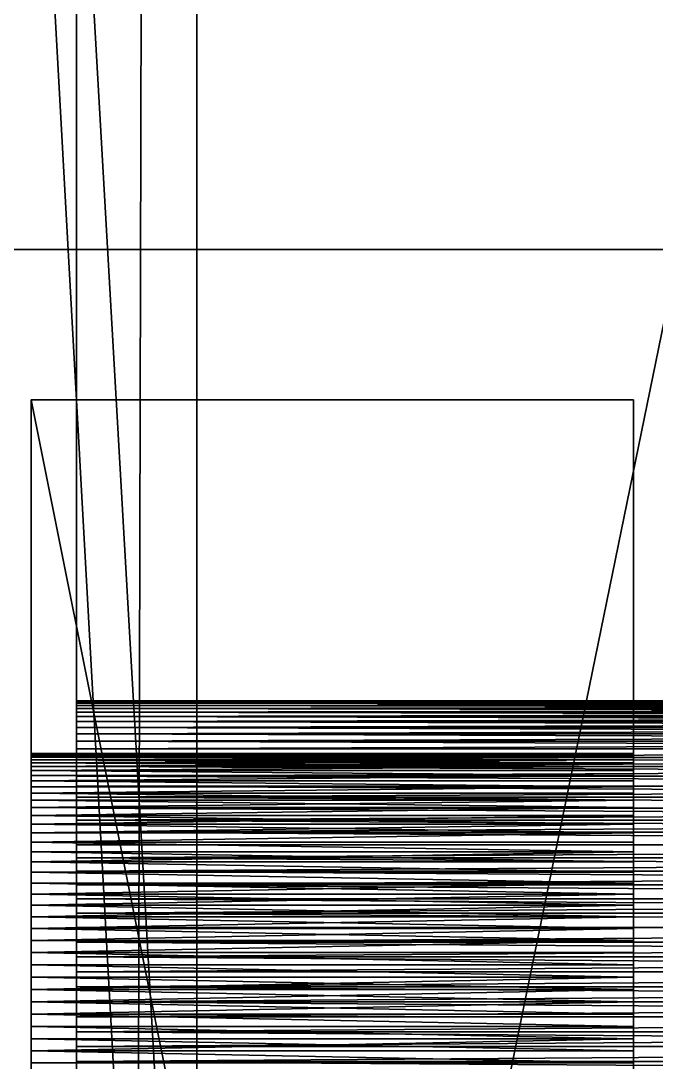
# Model space of a CAD drawing. Header units: millimetres. Extents: x 0 to 520, y -2 to 382.
# Drawn here: x 9.63 to 13.85, y 195.6 to 202.52 of the extents above; entities that cross this region are included whole.
import ezdxf

# ---------------------------------------------------------------- set-up
doc = ezdxf.new("R2010")
doc.units = ezdxf.units.MM

msp = doc.modelspace()

# ---------------------------------------------------------------- linework, layer by layer
at = {"layer": 'BRASS', "color": 52}
for points in [[(0, 380, 98), (10, 10, 98), (10, 370, 98)], [(0, 380, 98), (0, 0, 98), (10, 10, 98)], [(20.5, 20.5, 90), (0, 380, 90), (20.5, 359.5, 90)], [(0, 0, 90), (0, 380, 90), (20.5, 20.5, 90)], [(10, 10, 98), (10, 10, 102.2), (10, 370, 98)], [(10, 370, 98), (10, 10, 102.2), (10, 370, 102.2)], [(10, 370, 102.2), (10, 10, 102.2), (10.8, 369.2, 102.2)], [(10.8, 369.2, 102.2), (10, 10, 102.2), (10.8, 10.8, 102.2)], [(10.8, 10.8, 102.2), (10.8, 10.8, 103), (10.8, 369.2, 102.2)], [(10.8, 369.2, 102.2), (10.8, 10.8, 103), (10.8, 369.2, 103)], [(509.2, 369.2, 103), (10.8, 369.2, 103), (10.8, 10.8, 103)], [(509.2, 369.2, 103), (10.8, 10.8, 103), (509.2, 10.8, 103)], [(9.7, 200, 69), (9.7, 197.1223, 70.7905), (9.7, 197.1812, 70.8479)], [(9.7, 197.1812, 70.8479), (9.7, 197.2371, 70.9082), (9.7, 200, 69)], [(9.7, 200, 69), (9.7, 197.0606, 70.736), (9.7, 197.1223, 70.7905)], [(9.7, 197.2371, 70.9082), (9.7, 197.29, 70.9712), (9.7, 200, 69)], [(9.7, 200, 69), (9.7, 196.9963, 70.6847), (9.7, 197.0606, 70.736)], [(9.7, 197.29, 70.9712), (9.7, 197.3397, 71.0368), (9.7, 200, 69)], [(9.7, 200, 69), (9.7, 196.9295, 70.6367), (9.7, 196.9963, 70.6847)], [(9.7, 197.3397, 71.0368), (9.7, 197.386, 71.1048), (9.7, 200, 69)], [(9.7, 200, 69), (9.7, 196.8604, 70.5921), (9.7, 196.9295, 70.6367)], [(9.7, 197.386, 71.1048), (9.7, 197.4289, 71.175), (9.7, 200, 69)], [(9.7, 200, 69), (9.7, 196.7891, 70.5509), (9.7, 196.8604, 70.5921)], [(9.7, 197.4289, 71.175), (9.7, 197.4683, 71.2473), (9.7, 200, 69)], [(9.7, 200, 69), (9.7, 196.7159, 70.5134), (9.7, 196.7891, 70.5509)], [(9.7, 197.4683, 71.2473), (9.7, 197.504, 71.3214), (9.7, 200, 69)], [(9.7, 200, 69), (9.7, 196.6409, 70.4796), (9.7, 196.7159, 70.5134)], [(9.7, 197.504, 71.3214), (9.7, 197.5359, 71.3972), (9.7, 200, 69)], [(9.7, 200, 69), (9.7, 196.5643, 70.4495), (9.7, 196.6409, 70.4796)], [(9.7, 197.5359, 71.3972), (9.7, 197.5641, 71.4745), (9.7, 200, 69)], [(9.7, 200, 69), (9.7, 196.4863, 70.4233), (9.7, 196.5643, 70.4495)], [(9.7, 197.5641, 71.4745), (9.7, 197.5883, 71.5531), (9.7, 200, 69)], [(9.7, 200, 69), (9.7, 196.4071, 70.401), (9.7, 196.4863, 70.4233)], [(9.7, 197.5883, 71.5531), (9.7, 197.6086, 71.6328), (9.7, 200, 69)], [(9.7, 200, 69), (9.7, 196.3269, 70.3827), (9.7, 196.4071, 70.401)], [(9.7, 197.6086, 71.6328), (9.7, 197.6249, 71.7135), (9.7, 200, 69)], [(9.7, 200, 69), (9.7, 196.2459, 70.3684), (9.7, 196.3269, 70.3827)], [(9.7, 197.6249, 71.7135), (9.7, 197.6372, 71.7948), (9.7, 200, 69)], [(9.7, 200, 69), (9.7, 196.1643, 70.3582), (9.7, 196.2459, 70.3684)], [(9.7, 197.6372, 71.7948), (9.7, 197.6454, 71.8767), (9.7, 200, 69)], [(9.7, 200, 69), (9.7, 196.0822, 70.3521), (9.7, 196.1643, 70.3582)], [(9.7, 197.6454, 71.8767), (9.7, 197.6495, 71.9589), (9.7, 200, 69)], [(9.7, 200, 69), (9.7, 196, 70.35), (9.7, 196.0822, 70.3521)], [(9.7, 197.6495, 71.9589), (9.7, 197.6495, 72.0411), (9.7, 200, 69)], [(9.7, 200, 69), (9.7, 195.9178, 70.3521), (9.7, 196, 70.35)], [(9.7, 197.6495, 72.0411), (9.7, 197.6454, 72.1233), (9.7, 200, 69)], [(9.7, 200, 69), (9.7, 195.8357, 70.3582), (9.7, 195.9178, 70.3521)], [(9.7, 197.6454, 72.1233), (9.7, 197.6372, 72.2052), (9.7, 200, 69)], [(9.7, 200, 69), (9.7, 195.7541, 70.3684), (9.7, 195.8357, 70.3582)], [(9.7, 197.6372, 72.2052), (9.7, 197.6249, 72.2865), (9.7, 200, 69)], [(9.7, 200, 69), (9.7, 195.6731, 70.3827), (9.7, 195.7541, 70.3684)], [(9.7, 197.6249, 72.2865), (9.7, 197.6086, 72.3672), (9.7, 200, 69)], [(9.7, 197.6086, 72.3672), (9.7, 197.5883, 72.4469), (9.7, 200, 69)], [(9.7, 197.5883, 72.4469), (9.7, 197.5641, 72.5255), (9.7, 200, 69)], [(9.7, 197.5641, 72.5255), (9.7, 197.5359, 72.6028), (9.7, 200, 69)], [(9.7, 197.5359, 72.6028), (9.7, 197.504, 72.6786), (9.7, 200, 69)], [(9.7, 195.9178, 73.6479), (9.7, 200, 85), (9.7, 196, 73.65)], [(9.7, 195.8357, 73.6418), (9.7, 200, 85), (9.7, 195.9178, 73.6479)], [(9.7, 197.4683, 72.7527), (9.7, 200, 85), (9.7, 197.504, 72.6786)], [(9.7, 195.7541, 73.6316), (9.7, 200, 85), (9.7, 195.8357, 73.6418)], [(9.7, 197.4289, 72.825), (9.7, 200, 85), (9.7, 197.4683, 72.7527)], [(9.7, 195.6731, 73.6173), (9.7, 200, 85), (9.7, 195.7541, 73.6316)], [(9.7, 197.386, 72.8952), (9.7, 200, 85), (9.7, 197.4289, 72.825)], [(9.7, 195.5929, 73.599), (9.7, 200, 85), (9.7, 195.6731, 73.6173)], [(9.7, 197.3397, 72.9632), (9.7, 200, 85), (9.7, 197.386, 72.8952)], [(9.7, 195.5137, 73.5767), (9.7, 200, 85), (9.7, 195.5929, 73.599)], [(9.7, 197.29, 73.0288), (9.7, 200, 85), (9.7, 197.3397, 72.9632)], [(9.7, 195.4357, 73.5505), (9.7, 200, 85), (9.7, 195.5137, 73.5767)], [(9.7, 197.2371, 73.0918), (9.7, 200, 85), (9.7, 197.29, 73.0288)], [(9.7, 195.3591, 73.5204), (9.7, 200, 85), (9.7, 195.4357, 73.5505)], [(9.7, 197.1812, 73.1521), (9.7, 200, 85), (9.7, 197.2371, 73.0918)], [(9.7, 195.2841, 73.4866), (9.7, 200, 85), (9.7, 195.3591, 73.5204)], [(9.7, 197.1223, 73.2095), (9.7, 200, 85), (9.7, 197.1812, 73.1521)], [(9.7, 195.2109, 73.4491), (9.7, 200, 85), (9.7, 195.2841, 73.4866)], [(9.7, 197.0606, 73.264), (9.7, 200, 85), (9.7, 197.1223, 73.2095)], [(9.7, 195.1396, 73.4079), (9.7, 200, 85), (9.7, 195.2109, 73.4491)], [(9.7, 196.9963, 73.3153), (9.7, 200, 85), (9.7, 197.0606, 73.264)], [(9.7, 196.9295, 73.3633), (9.7, 200, 85), (9.7, 196.9963, 73.3153)], [(9.7, 196.8604, 73.4079), (9.7, 200, 85), (9.7, 196.9295, 73.3633)], [(9.7, 196.7891, 73.4491), (9.7, 200, 85), (9.7, 196.8604, 73.4079)], [(9.7, 196.7159, 73.4866), (9.7, 200, 85), (9.7, 196.7891, 73.4491)], [(9.7, 196.6409, 73.5204), (9.7, 200, 85), (9.7, 196.7159, 73.4866)], [(9.7, 196.5643, 73.5505), (9.7, 200, 85), (9.7, 196.6409, 73.5204)], [(9.7, 196.4863, 73.5767), (9.7, 200, 85), (9.7, 196.5643, 73.5505)], [(9.7, 196.4071, 73.599), (9.7, 200, 85), (9.7, 196.4863, 73.5767)], [(9.7, 196.3269, 73.6173), (9.7, 200, 85), (9.7, 196.4071, 73.599)], [(9.7, 196.2459, 73.6316), (9.7, 200, 85), (9.7, 196.3269, 73.6173)], [(9.7, 196.1643, 73.6418), (9.7, 200, 85), (9.7, 196.2459, 73.6316)], [(9.7, 196.0822, 73.6479), (9.7, 200, 85), (9.7, 196.1643, 73.6418)], [(9.7, 196, 73.65), (9.7, 200, 85), (9.7, 196.0822, 73.6479)], [(9.7, 197.504, 72.6786), (9.7, 200, 85), (9.7, 200, 69)], [(9.7, 200, 69), (9.7, 180, 69), (9.7, 195.6731, 70.3827)], [(9.7, 195.1396, 73.4079), (9.7, 180, 85), (9.7, 200, 85)], [(9.7, 200, 85), (9.7, 180, 85), (13.7, 180, 85)], [(13.7, 200, 85), (9.7, 200, 85), (13.7, 180, 85)], [(9.7, 180, 69), (9.7, 200, 69), (13.7, 180, 69)], [(9.7, 200, 69), (13.7, 200, 69), (13.7, 180, 69)], [(13.7, 200, 85), (13.7, 200, 69), (9.7, 200, 69)], [(13.7, 200, 85), (9.7, 200, 69), (9.7, 200, 85)], [(13.7, 197.1223, 70.7905), (13.7, 200, 69), (13.7, 197.1812, 70.8479)], [(13.7, 197.2371, 70.9082), (13.7, 197.1812, 70.8479), (13.7, 200, 69)], [(13.7, 197.0606, 70.736), (13.7, 200, 69), (13.7, 197.1223, 70.7905)], [(13.7, 197.29, 70.9712), (13.7, 197.2371, 70.9082), (13.7, 200, 69)], [(13.7, 196.9963, 70.6847), (13.7, 200, 69), (13.7, 197.0606, 70.736)], [(13.7, 197.3397, 71.0368), (13.7, 197.29, 70.9712), (13.7, 200, 69)], [(13.7, 196.9295, 70.6367), (13.7, 200, 69), (13.7, 196.9963, 70.6847)], [(13.7, 197.386, 71.1048), (13.7, 197.3397, 71.0368), (13.7, 200, 69)], [(13.7, 196.8604, 70.5921), (13.7, 200, 69), (13.7, 196.9295, 70.6367)], [(13.7, 197.4289, 71.175), (13.7, 197.386, 71.1048), (13.7, 200, 69)], [(13.7, 196.7891, 70.5509), (13.7, 200, 69), (13.7, 196.8604, 70.5921)], [(13.7, 197.4683, 71.2473), (13.7, 197.4289, 71.175), (13.7, 200, 69)], [(13.7, 196.7159, 70.5134), (13.7, 200, 69), (13.7, 196.7891, 70.5509)], [(13.7, 197.504, 71.3214), (13.7, 197.4683, 71.2473), (13.7, 200, 69)], [(13.7, 196.6409, 70.4796), (13.7, 200, 69), (13.7, 196.7159, 70.5134)], [(13.7, 197.5359, 71.3972), (13.7, 197.504, 71.3214), (13.7, 200, 69)], [(13.7, 196.5643, 70.4495), (13.7, 200, 69), (13.7, 196.6409, 70.4796)], [(13.7, 197.5641, 71.4745), (13.7, 197.5359, 71.3972), (13.7, 200, 69)], [(13.7, 196.4863, 70.4233), (13.7, 200, 69), (13.7, 196.5643, 70.4495)], [(13.7, 197.5883, 71.5531), (13.7, 197.5641, 71.4745), (13.7, 200, 69)], [(13.7, 196.4071, 70.401), (13.7, 200, 69), (13.7, 196.4863, 70.4233)], [(13.7, 197.6086, 71.6328), (13.7, 197.5883, 71.5531), (13.7, 200, 69)], [(13.7, 196.3269, 70.3827), (13.7, 200, 69), (13.7, 196.4071, 70.401)], [(13.7, 197.6249, 71.7135), (13.7, 197.6086, 71.6328), (13.7, 200, 69)], [(13.7, 196.2459, 70.3684), (13.7, 200, 69), (13.7, 196.3269, 70.3827)], [(13.7, 197.6372, 71.7948), (13.7, 197.6249, 71.7135), (13.7, 200, 69)], [(13.7, 196.1643, 70.3582), (13.7, 200, 69), (13.7, 196.2459, 70.3684)], [(13.7, 197.6454, 71.8767), (13.7, 197.6372, 71.7948), (13.7, 200, 69)], [(13.7, 196.0822, 70.3521), (13.7, 200, 69), (13.7, 196.1643, 70.3582)], [(13.7, 197.6495, 71.9589), (13.7, 197.6454, 71.8767), (13.7, 200, 69)], [(13.7, 196, 70.35), (13.7, 200, 69), (13.7, 196.0822, 70.3521)], [(13.7, 197.6495, 72.0411), (13.7, 197.6495, 71.9589), (13.7, 200, 69)], [(13.7, 195.9178, 70.3521), (13.7, 200, 69), (13.7, 196, 70.35)], [(13.7, 197.6454, 72.1233), (13.7, 197.6495, 72.0411), (13.7, 200, 69)], [(13.7, 195.8357, 70.3582), (13.7, 200, 69), (13.7, 195.9178, 70.3521)], [(13.7, 197.6372, 72.2052), (13.7, 197.6454, 72.1233), (13.7, 200, 69)], [(13.7, 195.7541, 70.3684), (13.7, 200, 69), (13.7, 195.8357, 70.3582)], [(13.7, 197.6249, 72.2865), (13.7, 197.6372, 72.2052), (13.7, 200, 69)], [(13.7, 195.6731, 70.3827), (13.7, 200, 69), (13.7, 195.7541, 70.3684)], [(13.7, 197.6086, 72.3672), (13.7, 197.6249, 72.2865), (13.7, 200, 69)], [(13.7, 197.5883, 72.4469), (13.7, 197.6086, 72.3672), (13.7, 200, 69)], [(13.7, 197.5641, 72.5255), (13.7, 197.5883, 72.4469), (13.7, 200, 69)], [(13.7, 197.5359, 72.6028), (13.7, 197.5641, 72.5255), (13.7, 200, 69)], [(13.7, 197.504, 72.6786), (13.7, 197.5359, 72.6028), (13.7, 200, 69)], [(13.7, 200, 85), (13.7, 195.9178, 73.6479), (13.7, 196, 73.65)], [(13.7, 200, 85), (13.7, 195.8357, 73.6418), (13.7, 195.9178, 73.6479)], [(13.7, 200, 85), (13.7, 197.4683, 72.7527), (13.7, 197.504, 72.6786)], [(13.7, 200, 85), (13.7, 195.7541, 73.6316), (13.7, 195.8357, 73.6418)], [(13.7, 200, 85), (13.7, 197.4289, 72.825), (13.7, 197.4683, 72.7527)], [(13.7, 200, 85), (13.7, 195.6731, 73.6173), (13.7, 195.7541, 73.6316)], [(13.7, 200, 85), (13.7, 197.386, 72.8952), (13.7, 197.4289, 72.825)], [(13.7, 200, 85), (13.7, 195.5929, 73.599), (13.7, 195.6731, 73.6173)], [(13.7, 200, 85), (13.7, 197.3397, 72.9632), (13.7, 197.386, 72.8952)], [(13.7, 200, 85), (13.7, 195.5137, 73.5767), (13.7, 195.5929, 73.599)], [(13.7, 200, 85), (13.7, 197.29, 73.0288), (13.7, 197.3397, 72.9632)], [(13.7, 200, 85), (13.7, 195.4357, 73.5505), (13.7, 195.5137, 73.5767)], [(13.7, 200, 85), (13.7, 197.2371, 73.0918), (13.7, 197.29, 73.0288)], [(13.7, 200, 85), (13.7, 195.3591, 73.5204), (13.7, 195.4357, 73.5505)], [(13.7, 200, 85), (13.7, 197.1812, 73.1521), (13.7, 197.2371, 73.0918)], [(13.7, 200, 85), (13.7, 195.2841, 73.4866), (13.7, 195.3591, 73.5204)], [(13.7, 200, 85), (13.7, 197.1223, 73.2095), (13.7, 197.1812, 73.1521)], [(13.7, 200, 85), (13.7, 195.2109, 73.4491), (13.7, 195.2841, 73.4866)], [(13.7, 200, 85), (13.7, 197.0606, 73.264), (13.7, 197.1223, 73.2095)], [(13.7, 200, 85), (13.7, 195.1396, 73.4079), (13.7, 195.2109, 73.4491)], [(13.7, 200, 85), (13.7, 196.9963, 73.3153), (13.7, 197.0606, 73.264)], [(13.7, 200, 85), (13.7, 196.9295, 73.3633), (13.7, 196.9963, 73.3153)], [(13.7, 200, 85), (13.7, 196.8604, 73.4079), (13.7, 196.9295, 73.3633)], [(13.7, 200, 85), (13.7, 196.7891, 73.4491), (13.7, 196.8604, 73.4079)], [(13.7, 200, 85), (13.7, 196.7159, 73.4866), (13.7, 196.7891, 73.4491)], [(13.7, 200, 85), (13.7, 196.6409, 73.5204), (13.7, 196.7159, 73.4866)], [(13.7, 200, 85), (13.7, 196.5643, 73.5505), (13.7, 196.6409, 73.5204)], [(13.7, 200, 85), (13.7, 196.4863, 73.5767), (13.7, 196.5643, 73.5505)], [(13.7, 200, 85), (13.7, 196.4071, 73.599), (13.7, 196.4863, 73.5767)], [(13.7, 200, 85), (13.7, 196.3269, 73.6173), (13.7, 196.4071, 73.599)], [(13.7, 200, 85), (13.7, 196.2459, 73.6316), (13.7, 196.3269, 73.6173)], [(13.7, 200, 85), (13.7, 196.1643, 73.6418), (13.7, 196.2459, 73.6316)], [(13.7, 200, 85), (13.7, 196.0822, 73.6479), (13.7, 196.1643, 73.6418)], [(13.7, 200, 85), (13.7, 196, 73.65), (13.7, 196.0822, 73.6479)], [(13.7, 200, 85), (13.7, 197.504, 72.6786), (13.7, 200, 69)], [(13.7, 180, 69), (13.7, 200, 69), (13.7, 195.6731, 70.3827)], [(13.7, 180, 85), (13.7, 195.1396, 73.4079), (13.7, 200, 85)], [(9.7, 197.6454, 71.8767), (13.7, 197.6495, 71.9589), (9.7, 197.6495, 71.9589)], [(9.7, 197.6495, 71.9589), (13.7, 197.6495, 71.9589), (9.7, 197.6495, 72.0411)], [(13.7, 197.6454, 71.8767), (13.7, 197.6495, 71.9589), (9.7, 197.6454, 71.8767)], [(13.7, 197.6495, 71.9589), (13.7, 197.6495, 72.0411), (9.7, 197.6495, 72.0411)], [(9.7, 197.6495, 72.0411), (13.7, 197.6454, 72.1233), (9.7, 197.6454, 72.1233)], [(13.7, 197.6495, 72.0411), (13.7, 197.6454, 72.1233), (9.7, 197.6495, 72.0411)], [(9.7, 197.6372, 71.7948), (13.7, 197.6454, 71.8767), (9.7, 197.6454, 71.8767)], [(13.7, 197.6372, 71.7948), (13.7, 197.6454, 71.8767), (9.7, 197.6372, 71.7948)], [(9.7, 197.6454, 72.1233), (13.7, 197.6454, 72.1233), (9.7, 197.6372, 72.2052)], [(13.7, 197.6454, 72.1233), (13.7, 197.6372, 72.2052), (9.7, 197.6372, 72.2052)], [(9.7, 197.6249, 71.7135), (13.7, 197.6372, 71.7948), (9.7, 197.6372, 71.7948)], [(13.7, 197.6249, 71.7135), (13.7, 197.6372, 71.7948), (9.7, 197.6249, 71.7135)], [(9.7, 197.6372, 72.2052), (13.7, 197.6249, 72.2865), (9.7, 197.6249, 72.2865)], [(13.7, 197.6372, 72.2052), (13.7, 197.6249, 72.2865), (9.7, 197.6372, 72.2052)], [(9.7, 197.6086, 71.6328), (13.7, 197.6086, 71.6328), (9.7, 197.6249, 71.7135)], [(13.7, 197.6086, 71.6328), (13.7, 197.6249, 71.7135), (9.7, 197.6249, 71.7135)], [(9.7, 197.6249, 72.2865), (13.7, 197.6086, 72.3672), (9.7, 197.6086, 72.3672)], [(13.7, 197.6249, 72.2865), (13.7, 197.6086, 72.3672), (9.7, 197.6249, 72.2865)], [(13.7, 197.5883, 71.5531), (13.7, 197.6086, 71.6328), (9.7, 197.5883, 71.5531)], [(9.7, 197.5883, 71.5531), (13.7, 197.6086, 71.6328), (9.7, 197.6086, 71.6328)], [(9.7, 197.6086, 72.3672), (13.7, 197.5883, 72.4469), (9.7, 197.5883, 72.4469)], [(13.7, 197.6086, 72.3672), (13.7, 197.5883, 72.4469), (9.7, 197.6086, 72.3672)], [(13.7, 197.5641, 71.4745), (13.7, 197.5883, 71.5531), (9.7, 197.5641, 71.4745)], [(9.7, 197.5641, 71.4745), (13.7, 197.5883, 71.5531), (9.7, 197.5883, 71.5531)], [(9.7, 197.5883, 72.4469), (13.7, 197.5641, 72.5255), (9.7, 197.5641, 72.5255)], [(13.7, 197.5883, 72.4469), (13.7, 197.5641, 72.5255), (9.7, 197.5883, 72.4469)], [(13.7, 197.5359, 71.3972), (13.7, 197.5641, 71.4745), (9.7, 197.5359, 71.3972)], [(9.7, 197.5359, 71.3972), (13.7, 197.5641, 71.4745), (9.7, 197.5641, 71.4745)], [(9.7, 197.5641, 72.5255), (13.7, 197.5641, 72.5255), (9.7, 197.5359, 72.6028)], [(13.7, 197.5641, 72.5255), (13.7, 197.5359, 72.6028), (9.7, 197.5359, 72.6028)], [(9.7, 197.504, 71.3214), (13.7, 197.504, 71.3214), (9.7, 197.5359, 71.3972)], [(13.7, 197.504, 71.3214), (13.7, 197.5359, 71.3972), (9.7, 197.5359, 71.3972)], [(9.7, 197.5359, 72.6028), (13.7, 197.504, 72.6786), (9.7, 197.504, 72.6786)], [(13.7, 197.5359, 72.6028), (13.7, 197.504, 72.6786), (9.7, 197.5359, 72.6028)], [(9.7, 197.4683, 71.2473), (13.7, 197.504, 71.3214), (9.7, 197.504, 71.3214)], [(13.7, 197.4683, 71.2473), (13.7, 197.504, 71.3214), (9.7, 197.4683, 71.2473)], [(9.7, 197.504, 72.6786), (13.7, 197.504, 72.6786), (9.7, 197.4683, 72.7527)], [(13.7, 197.504, 72.6786), (13.7, 197.4683, 72.7527), (9.7, 197.4683, 72.7527)], [(9.7, 197.4289, 71.175), (13.7, 197.4289, 71.175), (9.7, 197.4683, 71.2473)], [(13.7, 197.4289, 71.175), (13.7, 197.4683, 71.2473), (9.7, 197.4683, 71.2473)], [(9.7, 197.4683, 72.7527), (13.7, 197.4289, 72.825), (9.7, 197.4289, 72.825)], [(13.7, 197.4683, 72.7527), (13.7, 197.4289, 72.825), (9.7, 197.4683, 72.7527)], [(9.7, 197.386, 71.1048), (13.7, 197.4289, 71.175), (9.7, 197.4289, 71.175)], [(13.7, 197.386, 71.1048), (13.7, 197.4289, 71.175), (9.7, 197.386, 71.1048)], [(9.7, 197.4289, 72.825), (13.7, 197.4289, 72.825), (9.7, 197.386, 72.8952)], [(13.7, 197.4289, 72.825), (13.7, 197.386, 72.8952), (9.7, 197.386, 72.8952)], [(9.7, 197.3397, 71.0368), (13.7, 197.3397, 71.0368), (9.7, 197.386, 71.1048)], [(13.7, 197.3397, 71.0368), (13.7, 197.386, 71.1048), (9.7, 197.386, 71.1048)], [(9.7, 197.386, 72.8952), (13.7, 197.3397, 72.9632), (9.7, 197.3397, 72.9632)], [(13.7, 197.386, 72.8952), (13.7, 197.3397, 72.9632), (9.7, 197.386, 72.8952)], [(9.7, 197.29, 70.9712), (13.7, 197.3397, 71.0368), (9.7, 197.3397, 71.0368)], [(13.7, 197.29, 70.9712), (13.7, 197.3397, 71.0368), (9.7, 197.29, 70.9712)], [(9.7, 197.3397, 72.9632), (13.7, 197.29, 73.0288), (9.7, 197.29, 73.0288)], [(13.7, 197.3397, 72.9632), (13.7, 197.29, 73.0288), (9.7, 197.3397, 72.9632)], [(9.7, 197.2371, 70.9082), (13.7, 197.29, 70.9712), (9.7, 197.29, 70.9712)], [(13.7, 197.2371, 70.9082), (13.7, 197.29, 70.9712), (9.7, 197.2371, 70.9082)], [(9.7, 197.29, 73.0288), (13.7, 197.29, 73.0288), (9.7, 197.2371, 73.0918)], [(13.7, 197.29, 73.0288), (13.7, 197.2371, 73.0918), (9.7, 197.2371, 73.0918)], [(9.7, 197.1812, 70.8479), (13.7, 197.2371, 70.9082), (9.7, 197.2371, 70.9082)], [(13.7, 197.1812, 70.8479), (13.7, 197.2371, 70.9082), (9.7, 197.1812, 70.8479)], [(9.7, 197.2371, 73.0918), (13.7, 197.1812, 73.1521), (9.7, 197.1812, 73.1521)], [(13.7, 197.2371, 73.0918), (13.7, 197.1812, 73.1521), (9.7, 197.2371, 73.0918)], [(9.7, 197.1223, 70.7905), (13.7, 197.1812, 70.8479), (9.7, 197.1812, 70.8479)], [(13.7, 197.1223, 70.7905), (13.7, 197.1812, 70.8479), (9.7, 197.1223, 70.7905)], [(9.7, 197.1812, 73.1521), (13.7, 197.1223, 73.2095), (9.7, 197.1223, 73.2095)], [(13.7, 197.1812, 73.1521), (13.7, 197.1223, 73.2095), (9.7, 197.1812, 73.1521)], [(9.7, 197.0606, 70.736), (13.7, 197.1223, 70.7905), (9.7, 197.1223, 70.7905)], [(13.7, 197.0606, 70.736), (13.7, 197.1223, 70.7905), (9.7, 197.0606, 70.736)], [(9.7, 197.1223, 73.2095), (13.7, 197.1223, 73.2095), (9.7, 197.0606, 73.264)], [(13.7, 197.1223, 73.2095), (13.7, 197.0606, 73.264), (9.7, 197.0606, 73.264)], [(9.7, 196.9963, 70.6847), (13.7, 196.9963, 70.6847), (9.7, 197.0606, 70.736)], [(13.7, 196.9963, 70.6847), (13.7, 197.0606, 70.736), (9.7, 197.0606, 70.736)], [(13.7, 197.0606, 73.264), (13.7, 196.9963, 73.3153), (9.7, 197.0606, 73.264)], [(9.7, 197.0606, 73.264), (13.7, 196.9963, 73.3153), (9.7, 196.9963, 73.3153)], [(9.7, 196.9295, 70.6367), (13.7, 196.9963, 70.6847), (9.7, 196.9963, 70.6847)], [(13.7, 196.9295, 70.6367), (13.7, 196.9963, 70.6847), (9.7, 196.9295, 70.6367)], [(13.7, 196.9963, 73.3153), (13.7, 196.9295, 73.3633), (9.7, 196.9963, 73.3153)], [(9.7, 196.9963, 73.3153), (13.7, 196.9295, 73.3633), (9.7, 196.9295, 73.3633)], [(9.7, 196.8604, 70.5921), (13.7, 196.8604, 70.5921), (9.7, 196.9295, 70.6367)], [(13.7, 196.8604, 70.5921), (13.7, 196.9295, 70.6367), (9.7, 196.9295, 70.6367)], [(13.7, 196.9295, 73.3633), (13.7, 196.8604, 73.4079), (9.7, 196.9295, 73.3633)], [(9.7, 196.9295, 73.3633), (13.7, 196.8604, 73.4079), (9.7, 196.8604, 73.4079)], [(9.7, 196.7891, 70.5509), (13.7, 196.7891, 70.5509), (9.7, 196.8604, 70.5921)], [(13.7, 196.7891, 70.5509), (13.7, 196.8604, 70.5921), (9.7, 196.8604, 70.5921)], [(13.7, 196.8604, 73.4079), (13.7, 196.7891, 73.4491), (9.7, 196.8604, 73.4079)], [(9.7, 196.8604, 73.4079), (13.7, 196.7891, 73.4491), (9.7, 196.7891, 73.4491)], [(13.7, 196.7159, 70.5134), (13.7, 196.7891, 70.5509), (9.7, 196.7159, 70.5134)], [(9.7, 196.7159, 70.5134), (13.7, 196.7891, 70.5509), (9.7, 196.7891, 70.5509)], [(13.7, 196.7891, 73.4491), (13.7, 196.7159, 73.4866), (9.7, 196.7891, 73.4491)], [(9.7, 196.7891, 73.4491), (13.7, 196.7159, 73.4866), (9.7, 196.7159, 73.4866)], [(9.7, 196.6409, 70.4796), (13.7, 196.6409, 70.4796), (9.7, 196.7159, 70.5134)], [(13.7, 196.6409, 70.4796), (13.7, 196.7159, 70.5134), (9.7, 196.7159, 70.5134)], [(9.7, 196.7159, 73.4866), (13.7, 196.7159, 73.4866), (9.7, 196.6409, 73.5204)], [(13.7, 196.7159, 73.4866), (13.7, 196.6409, 73.5204), (9.7, 196.6409, 73.5204)], [(13.7, 196.5643, 70.4495), (13.7, 196.6409, 70.4796), (9.7, 196.5643, 70.4495)], [(9.7, 196.5643, 70.4495), (13.7, 196.6409, 70.4796), (9.7, 196.6409, 70.4796)], [(13.7, 196.6409, 73.5204), (13.7, 196.5643, 73.5505), (9.7, 196.6409, 73.5204)], [(9.7, 196.6409, 73.5204), (13.7, 196.5643, 73.5505), (9.7, 196.5643, 73.5505)], [(13.7, 196.4863, 70.4233), (13.7, 196.5643, 70.4495), (9.7, 196.4863, 70.4233)], [(9.7, 196.4863, 70.4233), (13.7, 196.5643, 70.4495), (9.7, 196.5643, 70.4495)], [(13.7, 196.5643, 73.5505), (13.7, 196.4863, 73.5767), (9.7, 196.5643, 73.5505)], [(9.7, 196.5643, 73.5505), (13.7, 196.4863, 73.5767), (9.7, 196.4863, 73.5767)], [(13.7, 196.4071, 70.401), (13.7, 196.4863, 70.4233), (9.7, 196.4071, 70.401)], [(9.7, 196.4071, 70.401), (13.7, 196.4863, 70.4233), (9.7, 196.4863, 70.4233)], [(13.7, 196.4863, 73.5767), (13.7, 196.4071, 73.599), (9.7, 196.4863, 73.5767)], [(9.7, 196.4863, 73.5767), (13.7, 196.4071, 73.599), (9.7, 196.4071, 73.599)], [(13.7, 196.3269, 70.3827), (13.7, 196.4071, 70.401), (9.7, 196.3269, 70.3827)], [(9.7, 196.3269, 70.3827), (13.7, 196.4071, 70.401), (9.7, 196.4071, 70.401)], [(9.7, 196.4071, 73.599), (13.7, 196.4071, 73.599), (9.7, 196.3269, 73.6173)], [(13.7, 196.4071, 73.599), (13.7, 196.3269, 73.6173), (9.7, 196.3269, 73.6173)], [(9.7, 196.2459, 70.3684), (13.7, 196.2459, 70.3684), (9.7, 196.3269, 70.3827)], [(13.7, 196.2459, 70.3684), (13.7, 196.3269, 70.3827), (9.7, 196.3269, 70.3827)], [(13.7, 196.3269, 73.6173), (13.7, 196.2459, 73.6316), (9.7, 196.3269, 73.6173)], [(9.7, 196.3269, 73.6173), (13.7, 196.2459, 73.6316), (9.7, 196.2459, 73.6316)], [(9.7, 196.1643, 70.3582), (13.7, 196.1643, 70.3582), (9.7, 196.2459, 70.3684)], [(13.7, 196.1643, 70.3582), (13.7, 196.2459, 70.3684), (9.7, 196.2459, 70.3684)], [(13.7, 196.2459, 73.6316), (13.7, 196.1643, 73.6418), (9.7, 196.2459, 73.6316)], [(9.7, 196.2459, 73.6316), (13.7, 196.1643, 73.6418), (9.7, 196.1643, 73.6418)], [(13.7, 196.0822, 70.3521), (13.7, 196.1643, 70.3582), (9.7, 196.0822, 70.3521)], [(9.7, 196.0822, 70.3521), (13.7, 196.1643, 70.3582), (9.7, 196.1643, 70.3582)], [(9.7, 196.1643, 73.6418), (13.7, 196.0822, 73.6479), (9.7, 196.0822, 73.6479)], [(13.7, 196.1643, 73.6418), (13.7, 196.0822, 73.6479), (9.7, 196.1643, 73.6418)], [(13.7, 196, 70.35), (13.7, 196.0822, 70.3521), (9.7, 196, 70.35)], [(9.7, 196, 70.35), (13.7, 196.0822, 70.3521), (9.7, 196.0822, 70.3521)], [(9.7, 196.0822, 73.6479), (13.7, 196, 73.65), (9.7, 196, 73.65)], [(13.7, 196.0822, 73.6479), (13.7, 196, 73.65), (9.7, 196.0822, 73.6479)], [(13.7, 196, 73.65), (13.7, 195.9178, 73.6479), (9.7, 196, 73.65)], [(9.7, 196, 73.65), (13.7, 195.9178, 73.6479), (9.7, 195.9178, 73.6479)], [(13.7, 195.9178, 70.3521), (13.7, 196, 70.35), (9.7, 195.9178, 70.3521)], [(9.7, 195.9178, 70.3521), (13.7, 196, 70.35), (9.7, 196, 70.35)], [(9.7, 195.9178, 73.6479), (13.7, 195.8357, 73.6418), (9.7, 195.8357, 73.6418)], [(13.7, 195.9178, 73.6479), (13.7, 195.8357, 73.6418), (9.7, 195.9178, 73.6479)], [(9.7, 195.8357, 70.3582), (13.7, 195.8357, 70.3582), (9.7, 195.9178, 70.3521)], [(13.7, 195.8357, 70.3582), (13.7, 195.9178, 70.3521), (9.7, 195.9178, 70.3521)], [(9.7, 195.8357, 73.6418), (13.7, 195.7541, 73.6316), (9.7, 195.7541, 73.6316)], [(13.7, 195.8357, 73.6418), (13.7, 195.7541, 73.6316), (9.7, 195.8357, 73.6418)], [(9.7, 195.7541, 70.3684), (13.7, 195.7541, 70.3684), (9.7, 195.8357, 70.3582)], [(13.7, 195.7541, 70.3684), (13.7, 195.8357, 70.3582), (9.7, 195.8357, 70.3582)], [(9.7, 195.7541, 73.6316), (13.7, 195.6731, 73.6173), (9.7, 195.6731, 73.6173)], [(13.7, 195.7541, 73.6316), (13.7, 195.6731, 73.6173), (9.7, 195.7541, 73.6316)], [(9.7, 195.6731, 70.3827), (13.7, 195.7541, 70.3684), (9.7, 195.7541, 70.3684)], [(13.7, 195.6731, 70.3827), (13.7, 195.7541, 70.3684), (9.7, 195.6731, 70.3827)], [(9.7, 195.6731, 70.3827), (9.7, 184.3269, 70.3827), (9.7, 195.5929, 70.401)], [(9.7, 195.6731, 70.3827), (9.7, 180, 69), (9.7, 184.3269, 70.3827)], [(9.7, 195.6731, 73.6173), (13.7, 195.5929, 73.599), (9.7, 195.5929, 73.599)], [(13.7, 195.6731, 73.6173), (13.7, 195.5929, 73.599), (9.7, 195.6731, 73.6173)], [(9.7, 195.5929, 70.401), (13.7, 195.5929, 70.401), (9.7, 195.6731, 70.3827)], [(13.7, 195.5929, 70.401), (13.7, 195.6731, 70.3827), (9.7, 195.6731, 70.3827)], [(13.7, 184.3269, 70.3827), (13.7, 195.6731, 70.3827), (13.7, 195.5929, 70.401)], [(13.7, 180, 69), (13.7, 195.6731, 70.3827), (13.7, 184.3269, 70.3827)]]:
    msp.add_3dface(points, dxfattribs=at)
at = {"layer": 'STEEL', "color": 8}
for points in [[(24, 197.9994, 71.9501), (10, 197.9944, 71.8505), (10, 197.9994, 71.9501)], [(24, 197.9994, 71.9501), (24, 197.9944, 71.8505), (10, 197.9944, 71.8505)], [(24, 197.9994, 72.0499), (10, 197.9994, 71.9501), (10, 197.9994, 72.0499)], [(24, 197.9994, 72.0499), (24, 197.9994, 71.9501), (10, 197.9994, 71.9501)], [(24, 197.9944, 72.1495), (10, 197.9994, 72.0499), (10, 197.9944, 72.1495)], [(24, 197.9944, 72.1495), (24, 197.9994, 72.0499), (10, 197.9994, 72.0499)], [(10, 197.9845, 71.7513), (10, 197.9994, 71.9501), (10, 197.9944, 71.8505)], [(10, 197.9994, 72.0499), (10, 197.7797, 72.9124), (10, 197.9944, 72.1495)], [(10, 197.9994, 72.0499), (10, 197.4996, 73.3234), (10, 197.7797, 72.9124)], [(10, 197.9845, 71.7513), (10, 197.4996, 73.3234), (10, 197.9994, 71.9501)], [(10, 197.9994, 71.9501), (10, 197.4996, 73.3234), (10, 197.9994, 72.0499)], [(24, 197.9845, 71.7513), (10, 197.9845, 71.7513), (10, 197.9944, 71.8505)], [(24, 197.9944, 71.8505), (24, 197.9845, 71.7513), (10, 197.9944, 71.8505)], [(24, 197.9845, 72.2487), (10, 197.9944, 72.1495), (10, 197.9845, 72.2487)], [(24, 197.9845, 72.2487), (24, 197.9944, 72.1495), (10, 197.9944, 72.1495)], [(10, 197.9944, 72.1495), (10, 197.7797, 72.9124), (10, 197.9845, 72.2487)], [(24, 197.9845, 71.7513), (10, 197.9696, 71.6527), (10, 197.9845, 71.7513)], [(24, 197.9845, 71.7513), (24, 197.9696, 71.6527), (10, 197.9696, 71.6527)], [(24, 197.9696, 72.3473), (10, 197.9845, 72.2487), (10, 197.9696, 72.3473)], [(24, 197.9696, 72.3473), (24, 197.9845, 72.2487), (10, 197.9845, 72.2487)], [(10, 197.9845, 72.2487), (10, 197.7797, 72.9124), (10, 197.9696, 72.3473)], [(10, 197.9696, 71.6527), (10, 197.4996, 73.3234), (10, 197.9845, 71.7513)], [(24, 197.9696, 71.6527), (24, 197.9499, 71.555), (10, 197.9499, 71.555)], [(24, 197.9696, 71.6527), (10, 197.9499, 71.555), (10, 197.9696, 71.6527)], [(24, 197.9499, 72.445), (10, 197.9696, 72.3473), (10, 197.9499, 72.445)], [(24, 197.9499, 72.445), (24, 197.9696, 72.3473), (10, 197.9696, 72.3473)], [(10, 197.8959, 71.363), (10, 197.9696, 71.6527), (10, 197.9252, 71.4583)], [(10, 197.9252, 71.4583), (10, 197.9696, 71.6527), (10, 197.9499, 71.555)], [(10, 197.9696, 72.3473), (10, 197.7797, 72.9124), (10, 197.9499, 72.445)], [(10, 197.8959, 71.363), (10, 197.4996, 73.3234), (10, 197.9696, 71.6527)], [(24, 197.9499, 71.555), (24, 197.9252, 71.4583), (10, 197.9252, 71.4583)], [(24, 197.9499, 71.555), (10, 197.9252, 71.4583), (10, 197.9499, 71.555)], [(24, 197.9252, 72.5417), (10, 197.9499, 72.445), (10, 197.9252, 72.5417)], [(24, 197.9252, 72.5417), (24, 197.9499, 72.445), (10, 197.9499, 72.445)], [(10, 197.9499, 72.445), (10, 197.8617, 72.7307), (10, 197.9252, 72.5417)], [(10, 197.9499, 72.445), (10, 197.823, 72.8226), (10, 197.8617, 72.7307)], [(10, 197.9499, 72.445), (10, 197.7797, 72.9124), (10, 197.823, 72.8226)], [(24, 197.9252, 71.4583), (24, 197.8959, 71.363), (10, 197.8959, 71.363)], [(24, 197.9252, 71.4583), (10, 197.8959, 71.363), (10, 197.9252, 71.4583)], [(24, 197.8959, 72.637), (10, 197.9252, 72.5417), (10, 197.8959, 72.637)], [(24, 197.8959, 72.637), (24, 197.9252, 72.5417), (10, 197.9252, 72.5417)], [(10, 197.9252, 72.5417), (10, 197.8617, 72.7307), (10, 197.8959, 72.637)], [(24, 197.8959, 71.363), (24, 197.8617, 71.2693), (10, 197.8617, 71.2693)], [(24, 197.8959, 71.363), (10, 197.8617, 71.2693), (10, 197.8959, 71.363)], [(24, 197.8617, 72.7307), (10, 197.8959, 72.637), (10, 197.8617, 72.7307)], [(24, 197.8617, 72.7307), (24, 197.8959, 72.637), (10, 197.8959, 72.637)], [(10, 197.8617, 71.2693), (10, 197.4996, 73.3234), (10, 197.8959, 71.363)], [(24, 197.823, 71.1774), (10, 197.823, 71.1774), (10, 197.8617, 71.2693)], [(24, 197.8617, 71.2693), (24, 197.823, 71.1774), (10, 197.8617, 71.2693)], [(24, 197.8617, 72.7307), (10, 197.8617, 72.7307), (10, 197.823, 72.8226)], [(24, 197.823, 72.8226), (24, 197.8617, 72.7307), (10, 197.823, 72.8226)], [(10, 197.823, 71.1774), (10, 197.4996, 73.3234), (10, 197.8617, 71.2693)], [(24, 197.823, 71.1774), (10, 197.7797, 71.0876), (10, 197.823, 71.1774)], [(24, 197.823, 71.1774), (24, 197.7797, 71.0876), (10, 197.7797, 71.0876)], [(24, 197.7797, 72.9124), (10, 197.823, 72.8226), (10, 197.7797, 72.9124)], [(24, 197.7797, 72.9124), (24, 197.823, 72.8226), (10, 197.823, 72.8226)], [(10, 197.7797, 71.0876), (10, 197.4996, 73.3234), (10, 197.823, 71.1774)], [(24, 197.7797, 71.0876), (10, 197.7321, 71), (10, 197.7797, 71.0876)], [(24, 197.7797, 71.0876), (24, 197.7321, 71), (10, 197.7321, 71)], [(24, 197.7321, 73), (10, 197.7797, 72.9124), (10, 197.7321, 73)], [(24, 197.7321, 73), (24, 197.7797, 72.9124), (10, 197.7797, 72.9124)], [(10, 197.7797, 72.9124), (10, 197.6801, 73.0851), (10, 197.7321, 73)], [(10, 197.7797, 72.9124), (10, 197.5637, 73.247), (10, 197.6801, 73.0851)], [(10, 197.7797, 72.9124), (10, 197.4996, 73.3234), (10, 197.5637, 73.247)], [(10, 197.7321, 71), (10, 197.4996, 73.3234), (10, 197.7797, 71.0876)], [(24, 197.7321, 71), (10, 197.6801, 70.9149), (10, 197.7321, 71)], [(24, 197.7321, 71), (24, 197.6801, 70.9149), (10, 197.6801, 70.9149)], [(24, 197.6801, 73.0851), (10, 197.7321, 73), (10, 197.6801, 73.0851)], [(24, 197.6801, 73.0851), (24, 197.7321, 73), (10, 197.7321, 73)], [(10, 197.7321, 71), (10, 197.0429, 73.7066), (10, 197.4996, 73.3234)], [(10, 197.6801, 70.9149), (10, 197.0429, 73.7066), (10, 197.7321, 71)], [(24, 197.6801, 70.9149), (10, 197.6239, 70.8325), (10, 197.6801, 70.9149)], [(24, 197.6801, 70.9149), (24, 197.6239, 70.8325), (10, 197.6239, 70.8325)], [(24, 197.6801, 73.0851), (10, 197.6801, 73.0851), (10, 197.6239, 73.1675)], [(24, 197.6239, 73.1675), (24, 197.6801, 73.0851), (10, 197.6239, 73.1675)], [(10, 197.6801, 73.0851), (10, 197.5637, 73.247), (10, 197.6239, 73.1675)], [(10, 197.6239, 70.8325), (10, 197.0429, 73.7066), (10, 197.6801, 70.9149)], [(24, 197.6239, 70.8325), (10, 197.5637, 70.753), (10, 197.6239, 70.8325)], [(24, 197.6239, 70.8325), (24, 197.5637, 70.753), (10, 197.5637, 70.753)], [(24, 197.5637, 73.247), (10, 197.6239, 73.1675), (10, 197.5637, 73.247)], [(24, 197.5637, 73.247), (24, 197.6239, 73.1675), (10, 197.6239, 73.1675)], [(10, 197.5637, 70.753), (10, 197.0429, 73.7066), (10, 197.6239, 70.8325)], [(24, 197.5637, 70.753), (10, 197.4996, 70.6766), (10, 197.5637, 70.753)], [(24, 197.5637, 70.753), (24, 197.4996, 70.6766), (10, 197.4996, 70.6766)], [(24, 197.4996, 73.3234), (10, 197.5637, 73.247), (10, 197.4996, 73.3234)], [(24, 197.4996, 73.3234), (24, 197.5637, 73.247), (10, 197.5637, 73.247)], [(10, 197.4317, 70.6035), (10, 197.5637, 70.753), (10, 197.4996, 70.6766)], [(10, 197.4317, 70.6035), (10, 197.0429, 73.7066), (10, 197.5637, 70.753)], [(24, 197.4317, 70.6035), (10, 197.4317, 70.6035), (10, 197.4996, 70.6766)], [(24, 197.4996, 70.6766), (24, 197.4317, 70.6035), (10, 197.4996, 70.6766)], [(24, 197.4317, 73.3965), (10, 197.4996, 73.3234), (10, 197.4317, 73.3965)], [(24, 197.4317, 73.3965), (24, 197.4996, 73.3234), (10, 197.4996, 73.3234)], [(10, 197.4996, 73.3234), (10, 197.2076, 73.5943), (10, 197.4317, 73.3965)], [(10, 197.4996, 73.3234), (10, 197.0429, 73.7066), (10, 197.2076, 73.5943)], [(24, 197.3603, 70.5339), (10, 197.3603, 70.5339), (10, 197.4317, 70.6035)], [(24, 197.4317, 70.6035), (24, 197.3603, 70.5339), (10, 197.4317, 70.6035)], [(24, 197.4317, 73.3965), (10, 197.4317, 73.3965), (10, 197.3603, 73.4661)], [(24, 197.3603, 73.4661), (24, 197.4317, 73.3965), (10, 197.3603, 73.4661)], [(10, 197.3603, 70.5339), (10, 196.8678, 70.1981), (10, 197.4317, 70.6035)], [(10, 197.4317, 73.3965), (10, 197.2856, 73.5321), (10, 197.3603, 73.4661)], [(10, 197.4317, 73.3965), (10, 197.2076, 73.5943), (10, 197.2856, 73.5321)], [(10, 197.4317, 70.6035), (10, 196.1991, 73.9901), (10, 197.0429, 73.7066)], [(10, 196.8678, 70.1981), (10, 196.1991, 73.9901), (10, 197.4317, 70.6035)], [(24, 197.2856, 70.4679), (10, 197.2856, 70.4679), (10, 197.3603, 70.5339)], [(24, 197.3603, 70.5339), (24, 197.2856, 70.4679), (10, 197.3603, 70.5339)], [(24, 197.2856, 73.5321), (24, 197.3603, 73.4661), (10, 197.3603, 73.4661)], [(24, 197.2856, 73.5321), (10, 197.3603, 73.4661), (10, 197.2856, 73.5321)], [(10, 197.2856, 70.4679), (10, 197.2076, 70.4057), (10, 197.3603, 70.5339)], [(10, 197.2076, 70.4057), (10, 196.8678, 70.1981), (10, 197.3603, 70.5339)], [(24, 197.2856, 70.4679), (10, 197.2076, 70.4057), (10, 197.2856, 70.4679)], [(24, 197.2856, 70.4679), (24, 197.2076, 70.4057), (10, 197.2076, 70.4057)], [(24, 197.2076, 73.5943), (24, 197.2856, 73.5321), (10, 197.2856, 73.5321)], [(24, 197.2076, 73.5943), (10, 197.2856, 73.5321), (10, 197.2076, 73.5943)], [(24, 197.2076, 70.4057), (10, 197.1266, 70.3475), (10, 197.2076, 70.4057)], [(24, 197.2076, 70.4057), (24, 197.1266, 70.3475), (10, 197.1266, 70.3475)], [(24, 197.1266, 73.6525), (24, 197.2076, 73.5943), (10, 197.2076, 73.5943)], [(24, 197.1266, 73.6525), (10, 197.2076, 73.5943), (10, 197.1266, 73.6525)], [(10, 197.1266, 70.3475), (10, 196.8678, 70.1981), (10, 197.2076, 70.4057)], [(10, 197.2076, 73.5943), (10, 197.0429, 73.7066), (10, 197.1266, 73.6525)], [(24, 197.0429, 70.2934), (10, 197.0429, 70.2934), (10, 197.1266, 70.3475)], [(24, 197.1266, 70.3475), (24, 197.0429, 70.2934), (10, 197.1266, 70.3475)], [(24, 197.0429, 73.7066), (24, 197.1266, 73.6525), (10, 197.1266, 73.6525)], [(24, 197.0429, 73.7066), (10, 197.1266, 73.6525), (10, 197.0429, 73.7066)], [(10, 197.0429, 70.2934), (10, 196.8678, 70.1981), (10, 197.1266, 70.3475)], [(24, 197.0429, 70.2934), (24, 196.9565, 70.2436), (10, 196.9565, 70.2436)], [(24, 197.0429, 70.2934), (10, 196.9565, 70.2436), (10, 197.0429, 70.2934)], [(24, 197.0429, 73.7066), (10, 197.0429, 73.7066), (10, 196.9565, 73.7564)], [(24, 196.9565, 73.7564), (24, 197.0429, 73.7066), (10, 196.9565, 73.7564)], [(10, 196.9565, 70.2436), (10, 196.8678, 70.1981), (10, 197.0429, 70.2934)], [(10, 197.0429, 73.7066), (10, 196.8678, 73.8019), (10, 196.9565, 73.7564)], [(10, 197.0429, 73.7066), (10, 196.7769, 73.843), (10, 196.8678, 73.8019)], [(10, 197.0429, 73.7066), (10, 196.684, 73.8794), (10, 196.7769, 73.843)], [(10, 197.0429, 73.7066), (10, 196.1991, 73.9901), (10, 196.684, 73.8794)], [(24, 196.9565, 70.2436), (24, 196.8678, 70.1981), (10, 196.8678, 70.1981)], [(24, 196.9565, 70.2436), (10, 196.8678, 70.1981), (10, 196.9565, 70.2436)], [(24, 196.8678, 73.8019), (24, 196.9565, 73.7564), (10, 196.9565, 73.7564)], [(24, 196.8678, 73.8019), (10, 196.9565, 73.7564), (10, 196.8678, 73.8019)], [(24, 196.8678, 70.1981), (24, 196.7769, 70.157), (10, 196.7769, 70.157)], [(24, 196.8678, 70.1981), (10, 196.7769, 70.157), (10, 196.8678, 70.1981)], [(24, 196.7769, 73.843), (24, 196.8678, 73.8019), (10, 196.8678, 73.8019)], [(24, 196.7769, 73.843), (10, 196.8678, 73.8019), (10, 196.7769, 73.843)], [(10, 196.7769, 70.157), (10, 196.1991, 73.9901), (10, 196.8678, 70.1981)], [(24, 196.684, 70.1206), (10, 196.684, 70.1206), (10, 196.7769, 70.157)], [(24, 196.7769, 70.157), (24, 196.684, 70.1206), (10, 196.7769, 70.157)], [(24, 196.684, 73.8794), (24, 196.7769, 73.843), (10, 196.7769, 73.843)], [(24, 196.684, 73.8794), (10, 196.7769, 73.843), (10, 196.684, 73.8794)], [(10, 196.7769, 70.157), (10, 195.9003, 73.9975), (10, 196.1991, 73.9901)], [(10, 196.684, 70.1206), (10, 195.9003, 73.9975), (10, 196.7769, 70.157)], [(24, 196.684, 70.1206), (24, 196.5895, 70.0889), (10, 196.5895, 70.0889)], [(24, 196.684, 70.1206), (10, 196.5895, 70.0889), (10, 196.684, 70.1206)], [(24, 196.5895, 73.9111), (24, 196.684, 73.8794), (10, 196.684, 73.8794)], [(24, 196.5895, 73.9111), (10, 196.684, 73.8794), (10, 196.5895, 73.9111)], [(10, 196.684, 73.8794), (10, 196.2981, 73.9777), (10, 196.5895, 73.9111)], [(10, 196.684, 73.8794), (10, 196.1991, 73.9901), (10, 196.2981, 73.9777)], [(10, 196.5895, 70.0889), (10, 195.9003, 73.9975), (10, 196.684, 70.1206)], [(24, 196.4935, 70.0618), (10, 196.4935, 70.0618), (10, 196.5895, 70.0889)], [(24, 196.5895, 70.0889), (24, 196.4935, 70.0618), (10, 196.5895, 70.0889)], [(24, 196.4935, 73.9382), (24, 196.5895, 73.9111), (10, 196.5895, 73.9111)], [(24, 196.4935, 73.9382), (10, 196.5895, 73.9111), (10, 196.4935, 73.9382)], [(10, 196.5895, 73.9111), (10, 196.2981, 73.9777), (10, 196.4935, 73.9382)], [(10, 196.5895, 70.0889), (10, 195.7019, 73.9777), (10, 195.9003, 73.9975)], [(10, 196.4935, 70.0618), (10, 195.7019, 73.9777), (10, 196.5895, 70.0889)], [(24, 196.4935, 70.0618), (24, 196.3963, 70.0397), (10, 196.3963, 70.0397)], [(24, 196.4935, 70.0618), (10, 196.3963, 70.0397), (10, 196.4935, 70.0618)], [(24, 196.4935, 73.9382), (10, 196.4935, 73.9382), (10, 196.3963, 73.9603)], [(24, 196.3963, 73.9603), (24, 196.4935, 73.9382), (10, 196.3963, 73.9603)], [(10, 196.4935, 73.9382), (10, 196.2981, 73.9777), (10, 196.3963, 73.9603)], [(10, 196.3963, 70.0397), (10, 195.7019, 73.9777), (10, 196.4935, 70.0618)], [(24, 196.3963, 70.0397), (24, 196.2981, 70.0223), (10, 196.2981, 70.0223)], [(24, 196.3963, 70.0397), (10, 196.2981, 70.0223), (10, 196.3963, 70.0397)], [(24, 196.2981, 73.9777), (24, 196.3963, 73.9603), (10, 196.3963, 73.9603)], [(24, 196.2981, 73.9777), (10, 196.3963, 73.9603), (10, 196.2981, 73.9777)], [(10, 196.2981, 70.0223), (10, 195.7019, 73.9777), (10, 196.3963, 70.0397)], [(24, 196.2981, 70.0223), (24, 196.1991, 70.0099), (10, 196.1991, 70.0099)], [(24, 196.2981, 70.0223), (10, 196.1991, 70.0099), (10, 196.2981, 70.0223)], [(24, 196.1991, 73.9901), (10, 196.2981, 73.9777), (10, 196.1991, 73.9901)], [(24, 196.1991, 73.9901), (24, 196.2981, 73.9777), (10, 196.2981, 73.9777)], [(10, 196.1991, 70.0099), (10, 195.7019, 73.9777), (10, 196.2981, 70.0223)], [(24, 196.1991, 70.0099), (24, 196.0997, 70.0025), (10, 196.0997, 70.0025)], [(24, 196.1991, 70.0099), (10, 196.0997, 70.0025), (10, 196.1991, 70.0099)], [(24, 196.1991, 73.9901), (10, 196.1991, 73.9901), (10, 196.0997, 73.9975)], [(24, 196.0997, 73.9975), (24, 196.1991, 73.9901), (10, 196.0997, 73.9975)], [(10, 196.1991, 73.9901), (10, 196, 74), (10, 196.0997, 73.9975)], [(10, 196.1991, 73.9901), (10, 195.9003, 73.9975), (10, 196, 74)], [(10, 196.0997, 70.0025), (10, 195.7019, 73.9777), (10, 196.1991, 70.0099)], [(24, 196.0997, 70.0025), (24, 196, 70), (10, 196, 70)], [(24, 196.0997, 70.0025), (10, 196, 70), (10, 196.0997, 70.0025)], [(24, 196, 74), (10, 196.0997, 73.9975), (10, 196, 74)], [(24, 196, 74), (24, 196.0997, 73.9975), (10, 196.0997, 73.9975)], [(10, 196, 70), (10, 195.7019, 73.9777), (10, 196.0997, 70.0025)], [(24, 195.9003, 73.9975), (24, 196, 74), (10, 196, 74)], [(24, 195.9003, 73.9975), (10, 196, 74), (10, 195.9003, 73.9975)], [(24, 196, 70), (24, 195.9003, 70.0025), (10, 195.9003, 70.0025)], [(24, 196, 70), (10, 195.9003, 70.0025), (10, 196, 70)], [(10, 195.9003, 70.0025), (10, 195.4105, 70.0889), (10, 196, 70)], [(10, 196, 70), (10, 195.4105, 73.9111), (10, 195.7019, 73.9777)], [(10, 195.4105, 70.0889), (10, 195.4105, 73.9111), (10, 196, 70)], [(24, 195.9003, 73.9975), (10, 195.9003, 73.9975), (10, 195.8009, 73.9901)], [(24, 195.8009, 73.9901), (24, 195.9003, 73.9975), (10, 195.8009, 73.9901)], [(24, 195.9003, 70.0025), (24, 195.8009, 70.0099), (10, 195.8009, 70.0099)], [(24, 195.9003, 70.0025), (10, 195.8009, 70.0099), (10, 195.9003, 70.0025)], [(10, 195.8009, 70.0099), (10, 195.7019, 70.0223), (10, 195.9003, 70.0025)], [(10, 195.7019, 70.0223), (10, 195.6037, 70.0397), (10, 195.9003, 70.0025)], [(10, 195.6037, 70.0397), (10, 195.4105, 70.0889), (10, 195.9003, 70.0025)], [(10, 195.9003, 73.9975), (10, 195.7019, 73.9777), (10, 195.8009, 73.9901)], [(24, 195.8009, 73.9901), (10, 195.8009, 73.9901), (10, 195.7019, 73.9777)], [(24, 195.7019, 73.9777), (24, 195.8009, 73.9901), (10, 195.7019, 73.9777)], [(24, 195.7019, 70.0223), (10, 195.7019, 70.0223), (10, 195.8009, 70.0099)], [(24, 195.8009, 70.0099), (24, 195.7019, 70.0223), (10, 195.8009, 70.0099)], [(24, 195.7019, 73.9777), (10, 195.7019, 73.9777), (10, 195.6037, 73.9603)], [(24, 195.6037, 73.9603), (24, 195.7019, 73.9777), (10, 195.6037, 73.9603)], [(24, 195.7019, 70.0223), (10, 195.6037, 70.0397), (10, 195.7019, 70.0223)], [(24, 195.7019, 70.0223), (24, 195.6037, 70.0397), (10, 195.6037, 70.0397)], [(10, 195.7019, 73.9777), (10, 195.5065, 73.9382), (10, 195.6037, 73.9603)], [(10, 195.7019, 73.9777), (10, 195.4105, 73.9111), (10, 195.5065, 73.9382)], [(24, 195.5065, 73.9382), (10, 195.6037, 73.9603), (10, 195.5065, 73.9382)], [(24, 195.5065, 73.9382), (24, 195.6037, 73.9603), (10, 195.6037, 73.9603)], [(24, 195.6037, 70.0397), (10, 195.5065, 70.0618), (10, 195.6037, 70.0397)], [(24, 195.6037, 70.0397), (24, 195.5065, 70.0618), (10, 195.5065, 70.0618)], [(10, 195.5065, 70.0618), (10, 195.4105, 70.0889), (10, 195.6037, 70.0397)]]:
    msp.add_3dface(points, dxfattribs=at)
at = {"layer": 'TEAK', "color": 34}
for points in [[(0, 0), (0, 380), (20, 20)], [(20, 20), (0, 380), (20, 360)], [(14, 299, 86), (9.5, 299, 86), (9.5, 201, 86)], [(14, 299, 86), (9.5, 201, 86), (14, 201, 86)], [(14, 201, 68.5), (14, 201, 86), (9.5, 201, 68.5)], [(9.5, 201, 68.5), (14, 201, 86), (9.5, 201, 86)], [(14, 201, 68.5), (9.5, 201, 68.5), (9.5, 179, 68.5)], [(14, 201, 68.5), (9.5, 179, 68.5), (14, 179, 68.5)]]:
    msp.add_3dface(points, dxfattribs=at)

doc.saveas('drawing.dxf')
